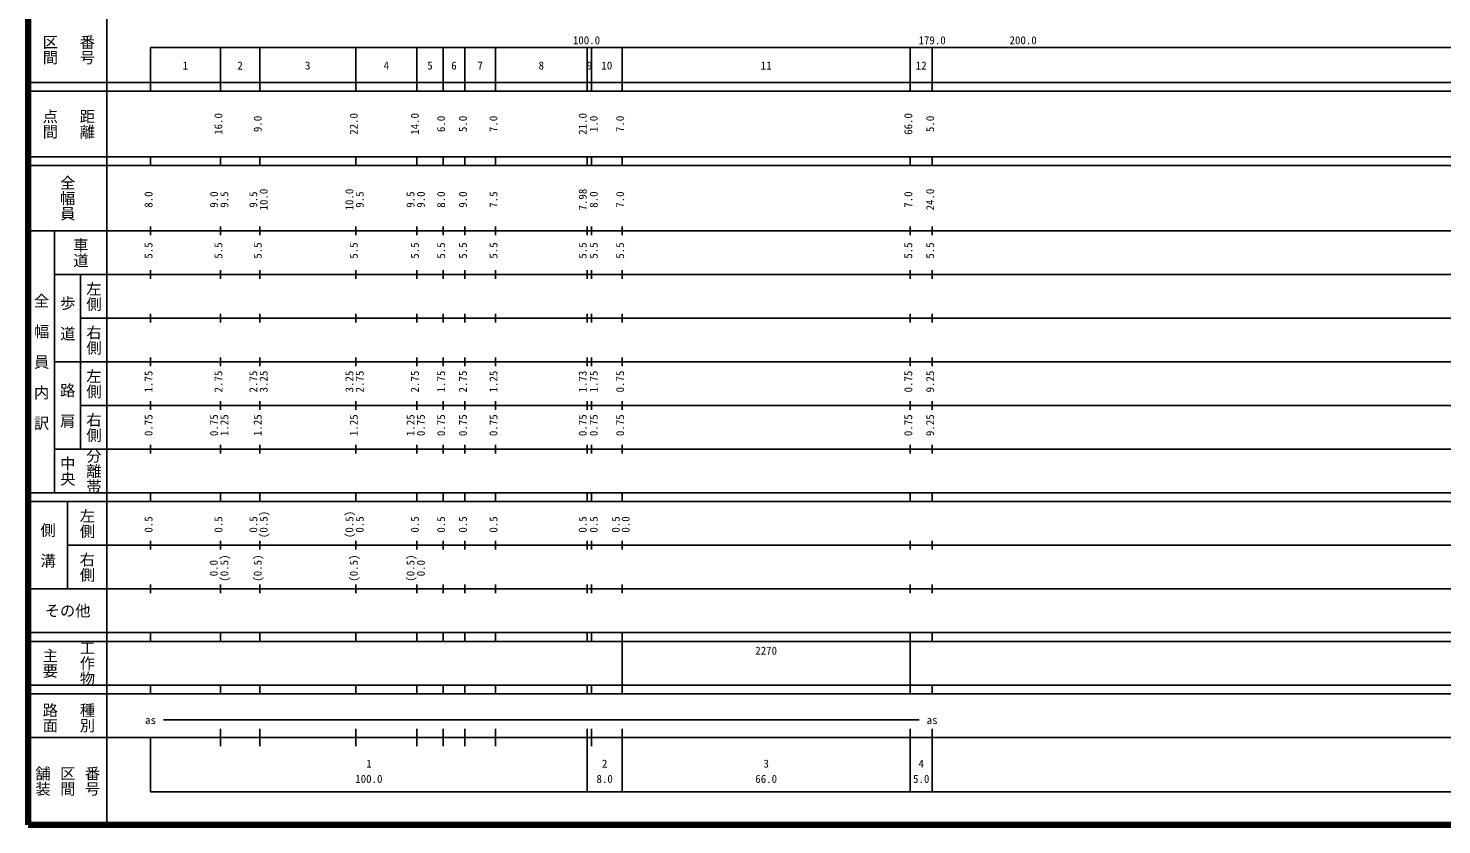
# Model space of a CAD drawing. Units: millimetres on the paper, enlarged 1000 times. Extents: x 40000 to 680000, y 20000 to 380000.
# Drawn here: x 40000 to 363711, y 20000 to 202409 of the extents above; entities that cross this region are included whole.
import ezdxf
from ezdxf.enums import TextEntityAlignment as Align

# ---------------------------------------------------------------- set-up
doc = ezdxf.new("R2010")
doc.units = ezdxf.units.MM
doc.header["$LTSCALE"] = 1000
doc.layers.add('M-TTL', color=2, linetype='Continuous', lineweight=140)
doc.layers.add('M-TTL-BAND', color=7, linetype='Continuous', lineweight=25)
doc.styles.add('@ＭＳ ゴシック', font='')
doc.styles.add('ＭＳ ゴシック', font='')
doc.styles.get('@ＭＳ ゴシック').set_extended_font_data('@MS Gothic')
doc.styles.get('ＭＳ ゴシック').set_extended_font_data('MS Gothic')

msp = doc.modelspace()

# ---------------------------------------------------------------- linework, layer by layer
at = {"layer": 'M-TTL'}
for p, q in [((40000, 380000), (40000, 20000)), ((40000, 20000), (680000, 20000))]:
    msp.add_line(p, q, dxfattribs=at)
at = {"layer": 'M-TTL-BAND'}
for p, q in [((58000, 370000), (58000, 20000)), ((68000, 198000), (579000, 198000)), ((68000, 198000), (68000, 188000)), ((84000, 188000), (84000, 198000)), ((93000, 188000), (93000, 198000)), ((115000, 188000), (115000, 198000)), ((129000, 188000), (129000, 198000)), ((135000, 188000), (135000, 198000)), ((140000, 188000), (140000, 198000)), ((147000, 188000), (147000, 198000)), ((168000, 188000), (168000, 198000)), ((169000, 188000), (169000, 198000)), ((176000, 188000), (176000, 198000)), ((242000, 188000), (242000, 198000)), ((247000, 188000), (247000, 198000)), ((40000, 190000), (579000, 190000)), ((40000, 188000), (579000, 188000)), ((40000, 173000), (579000, 173000)), ((68000, 171000), (68000, 173000)), ((84000, 171000), (84000, 173000)), ((93000, 171000), (93000, 173000)), ((115000, 171000), (115000, 173000)), ((129000, 171000), (129000, 173000)), ((135000, 171000), (135000, 173000)), ((140000, 171000), (140000, 173000)), ((147000, 171000), (147000, 173000)), ((168000, 171000), (168000, 173000)), ((169000, 171000), (169000, 173000)), ((176000, 171000), (176000, 173000)), ((242000, 171000), (242000, 173000)), ((247000, 171000), (247000, 173000)), ((40000, 171000), (579000, 171000)), ((40000, 156000), (579000, 156000)), ((46000, 96000), (46000, 156000)), ((68000, 155000), (68000, 157000)), ((84000, 155000), (84000, 157000)), ((93000, 155000), (93000, 157000)), ((115000, 155000), (115000, 157000)), ((129000, 155000), (129000, 157000)), ((135000, 155000), (135000, 157000)), ((140000, 155000), (140000, 157000)), ((147000, 155000), (147000, 157000)), ((168000, 155000), (168000, 157000)), ((169000, 155000), (169000, 157000)), ((176000, 155000), (176000, 157000)), ((242000, 155000), (242000, 157000)), ((247000, 155000), (247000, 157000)), ((46000, 146000), (579000, 146000)), ((52000, 146000), (52000, 106000)), ((68000, 145000), (68000, 147000)), ((84000, 145000), (84000, 147000)), ((93000, 145000), (93000, 147000)), ((115000, 145000), (115000, 147000)), ((129000, 145000), (129000, 147000)), ((135000, 145000), (135000, 147000)), ((140000, 145000), (140000, 147000)), ((147000, 145000), (147000, 147000)), ((168000, 145000), (168000, 147000)), ((169000, 145000), (169000, 147000)), ((176000, 145000), (176000, 147000)), ((242000, 145000), (242000, 147000)), ((247000, 145000), (247000, 147000)), ((52000, 136000), (579000, 136000)), ((68000, 135000), (68000, 137000)), ((84000, 135000), (84000, 137000)), ((93000, 135000), (93000, 137000)), ((115000, 135000), (115000, 137000)), ((129000, 135000), (129000, 137000)), ((135000, 135000), (135000, 137000)), ((140000, 135000), (140000, 137000)), ((147000, 135000), (147000, 137000)), ((168000, 135000), (168000, 137000)), ((169000, 135000), (169000, 137000)), ((176000, 135000), (176000, 137000)), ((242000, 135000), (242000, 137000)), ((247000, 135000), (247000, 137000)), ((68000, 125000), (68000, 127000)), ((84000, 125000), (84000, 127000)), ((93000, 125000), (93000, 127000)), ((115000, 125000), (115000, 127000)), ((129000, 125000), (129000, 127000)), ((135000, 125000), (135000, 127000)), ((140000, 125000), (140000, 127000)), ((147000, 125000), (147000, 127000)), ((168000, 125000), (168000, 127000)), ((169000, 125000), (169000, 127000)), ((176000, 125000), (176000, 127000)), ((242000, 125000), (242000, 127000)), ((247000, 125000), (247000, 127000)), ((46000, 126000), (579000, 126000)), ((68000, 115000), (68000, 117000)), ((84000, 115000), (84000, 117000)), ((93000, 115000), (93000, 117000)), ((115000, 115000), (115000, 117000)), ((129000, 115000), (129000, 117000)), ((135000, 115000), (135000, 117000)), ((140000, 115000), (140000, 117000)), ((147000, 115000), (147000, 117000)), ((168000, 115000), (168000, 117000)), ((169000, 115000), (169000, 117000)), ((176000, 115000), (176000, 117000)), ((242000, 115000), (242000, 117000)), ((247000, 115000), (247000, 117000)), ((52000, 116000), (579000, 116000)), ((68000, 105000), (68000, 107000)), ((84000, 105000), (84000, 107000)), ((93000, 105000), (93000, 107000)), ((115000, 105000), (115000, 107000)), ((129000, 105000), (129000, 107000)), ((135000, 105000), (135000, 107000)), ((140000, 105000), (140000, 107000)), ((147000, 105000), (147000, 107000)), ((168000, 105000), (168000, 107000)), ((169000, 105000), (169000, 107000)), ((176000, 105000), (176000, 107000)), ((242000, 105000), (242000, 107000)), ((247000, 105000), (247000, 107000)), ((46000, 106000), (579000, 106000)), ((40000, 96000), (579000, 96000)), ((40000, 94000), (579000, 94000)), ((49000, 94000), (49000, 74000)), ((68000, 94000), (68000, 96000)), ((84000, 94000), (84000, 96000)), ((93000, 94000), (93000, 96000)), ((115000, 94000), (115000, 96000)), ((129000, 94000), (129000, 96000)), ((135000, 94000), (135000, 96000)), ((140000, 94000), (140000, 96000)), ((147000, 94000), (147000, 96000)), ((168000, 94000), (168000, 96000)), ((169000, 94000), (169000, 96000)), ((176000, 94000), (176000, 96000)), ((242000, 94000), (242000, 96000)), ((247000, 94000), (247000, 96000)), ((68000, 83000), (68000, 85000)), ((84000, 83000), (84000, 85000)), ((93000, 83000), (93000, 85000)), ((115000, 83000), (115000, 85000)), ((129000, 83000), (129000, 85000)), ((135000, 83000), (135000, 85000)), ((140000, 83000), (140000, 85000)), ((147000, 83000), (147000, 85000)), ((168000, 83000), (168000, 85000)), ((169000, 83000), (169000, 85000)), ((176000, 83000), (176000, 85000)), ((242000, 83000), (242000, 85000)), ((247000, 83000), (247000, 85000)), ((49000, 84000), (579000, 84000)), ((68000, 73000), (68000, 75000)), ((84000, 73000), (84000, 75000)), ((93000, 73000), (93000, 75000)), ((115000, 73000), (115000, 75000)), ((129000, 73000), (129000, 75000)), ((135000, 73000), (135000, 75000)), ((140000, 73000), (140000, 75000)), ((147000, 73000), (147000, 75000)), ((168000, 73000), (168000, 75000)), ((169000, 73000), (169000, 75000)), ((176000, 73000), (176000, 75000)), ((242000, 73000), (242000, 75000)), ((247000, 73000), (247000, 75000)), ((40000, 74000), (579000, 74000)), ((40000, 64000), (579000, 64000)), ((40000, 62000), (579000, 62000)), ((68000, 62000), (68000, 64000)), ((84000, 62000), (84000, 64000)), ((93000, 62000), (93000, 64000)), ((115000, 62000), (115000, 64000)), ((129000, 62000), (129000, 64000)), ((135000, 62000), (135000, 64000)), ((140000, 62000), (140000, 64000)), ((147000, 62000), (147000, 64000)), ((168000, 62000), (168000, 64000)), ((169000, 62000), (169000, 64000)), ((176000, 62000), (176000, 64000)), ((176000, 52000), (176000, 62000)), ((242000, 62000), (242000, 64000)), ((242000, 52000), (242000, 62000)), ((247000, 62000), (247000, 64000)), ((40000, 52000), (579000, 52000)), ((68000, 50000), (68000, 52000)), ((84000, 50000), (84000, 52000)), ((93000, 50000), (93000, 52000)), ((115000, 50000), (115000, 52000)), ((129000, 50000), (129000, 52000)), ((135000, 50000), (135000, 52000)), ((140000, 50000), (140000, 52000)), ((147000, 50000), (147000, 52000)), ((168000, 50000), (168000, 52000)), ((169000, 50000), (169000, 52000)), ((176000, 50000), (176000, 52000)), ((242000, 50000), (242000, 52000)), ((247000, 50000), (247000, 52000)), ((40000, 50000), (579000, 50000)), ((71000, 44000), (244000, 44000)), ((40000, 40000), (579000, 40000)), ((68000, 40000), (68000, 27500)), ((84000, 38000), (84000, 42000)), ((93000, 38000), (93000, 42000)), ((115000, 38000), (115000, 42000)), ((129000, 38000), (129000, 42000)), ((135000, 38000), (135000, 42000)), ((140000, 38000), (140000, 42000)), ((147000, 38000), (147000, 42000)), ((168000, 27500), (168000, 42000)), ((169000, 38000), (169000, 42000)), ((176000, 27500), (176000, 42000)), ((242000, 27500), (242000, 42000)), ((247000, 27500), (247000, 42000)), ((68000, 27500), (579000, 27500))]:
    msp.add_line(p, q, dxfattribs=at)

# ---------------------------------------------------------------- texts
at = {"layer": 'M-TTL-BAND', "style": '@ＭＳ ゴシック'}
for s, p in [('番号', (53500, 197500)), ('区間', (45000, 197500)), ('点間', (45000, 180500)), ('距離', (53500, 180500)), ('全幅員', (49000, 163500)), ('車道', (52000, 151000)), ('左側', (55000, 141000)), ('全\u3000幅\u3000員\u3000内\u3000訳', (43000, 126000)), ('歩\u3000道', (49000, 136000)), ('右側', (55000, 131000)), ('左側', (55000, 121000)), ('路\u3000肩', (49000, 116000)), ('右側', (55000, 111000)), ('中央', (49000, 101000)), ('分離帯', (55000, 101000)), ('左側', (53500, 89000)), ('側\u3000溝', (44500, 84000)), ('右側', (53500, 79000)), ('工作物', (53500, 57000)), ('主要', (45000, 57000)), ('路面', (45000, 44500)), ('種別', (53500, 44500)), ('舗装', (43333, 30000)), ('区間', (49000, 30000)), ('番号', (54667, 30000))]:
    msp.add_text(s, height=2566, rotation=270, dxfattribs=at).set_placement(p, align=Align.MIDDLE_CENTER)
at = {"layer": 'M-TTL-BAND', "style": 'ＭＳ ゴシック'}
for s, p in [('100.0', (167844, 198195)), ('179.0', (247000, 198195)), ('200.0', (267844, 198195)), ('1', (76000, 192405)), ('2', (88500, 192405)), ('3', (104000, 192405)), ('4', (122000, 192405)), ('5', (132000, 192405)), ('6', (137500, 192405)), ('7', (143500, 192405)), ('8', (157500, 192405)), ('9', (168500, 192405)), ('10', (172500, 192405)), ('11', (209000, 192405)), ('12', (244500, 192405)), ('as', (68000, 42500)), ('as', (247000, 42500)), ('1', (118000, 32523)), ('2', (172000, 32523)), ('3', (209000, 32523)), ('4', (244500, 32523)), ('100.0', (118000, 29033)), ('8.0', (172000, 29033)), ('66.0', (209000, 29033)), ('5.0', (244500, 29033))]:
    msp.add_text(s, height=1833, dxfattribs=at).set_placement(p, align=Align.BOTTOM_CENTER)
for s, p in [('16.0', (85000, 180500)), ('9.0', (94000, 180500)), ('22.0', (116000, 180500)), ('14.0', (130000, 180500)), ('6.0', (136000, 180500)), ('5.0', (141000, 180500)), ('7.0', (148000, 180500)), ('21.0', (168433, 180500)), ('1.0', (170959, 180500)), ('7.0', (177000, 180500)), ('66.0', (243000, 180500)), ('5.0', (248000, 180500)), ('10.0', (95370, 163174)), ('10.0', (115000, 163174)), ('7.98', (168433, 163174)), ('24.0', (248000, 163174)), ('8.0', (69000, 163174)), ('9.0', (84000, 163174)), ('9.5', (86370, 163174)), ('9.5', (93000, 163174)), ('9.5', (117370, 163174)), ('9.5', (129000, 163174)), ('9.0', (131370, 163174)), ('8.0', (136000, 163174)), ('9.0', (141000, 163174)), ('7.5', (148000, 163174)), ('8.0', (170959, 163174)), ('7.0', (177000, 163174)), ('7.0', (243000, 163174)), ('5.5', (69000, 151500)), ('5.5', (85000, 151500)), ('5.5', (94000, 151500)), ('5.5', (116000, 151500)), ('5.5', (130000, 151500)), ('5.5', (136000, 151500)), ('5.5', (141000, 151500)), ('5.5', (148000, 151500)), ('5.5', (168433, 151500)), ('5.5', (170959, 151500)), ('5.5', (177000, 151500)), ('5.5', (243000, 151500)), ('5.5', (248000, 151500)), ('1.75', (69000, 121500)), ('2.75', (85000, 121500)), ('2.75', (93000, 121500)), ('3.25', (95370, 121500)), ('3.25', (115000, 121500)), ('2.75', (117370, 121500)), ('2.75', (130000, 121500)), ('1.75', (136000, 121500)), ('2.75', (141000, 121500)), ('1.25', (148000, 121500)), ('1.73', (168433, 121500)), ('1.75', (170959, 121500)), ('0.75', (177000, 121500)), ('0.75', (243000, 121500)), ('9.25', (248000, 121500)), ('0.75', (69000, 111500)), ('0.75', (84000, 111500)), ('1.25', (86370, 111500)), ('1.25', (94000, 111500)), ('1.25', (116000, 111500)), ('1.25', (129000, 111500)), ('0.75', (131370, 111500)), ('0.75', (136000, 111500)), ('0.75', (141000, 111500)), ('0.75', (148000, 111500)), ('0.75', (168433, 111500)), ('0.75', (170959, 111500)), ('0.75', (177000, 111500)), ('0.75', (243000, 111500)), ('9.25', (248000, 111500)), ('(0.5)', (95370, 88764)), ('(0.5)', (115000, 88764)), ('0.5', (69000, 88764)), ('0.5', (85000, 88764)), ('0.5', (93000, 88764)), ('0.5', (117370, 88764)), ('0.5', (130000, 88764)), ('0.5', (136000, 88764)), ('0.5', (141000, 88764)), ('0.5', (148000, 88764)), ('0.5', (168433, 88764)), ('0.5', (170959, 88764)), ('0.5', (176000, 88764)), ('0.0', (178264, 88764)), ('(0.5)', (86370, 78764)), ('(0.5)', (94000, 78764)), ('(0.5)', (116000, 78764)), ('(0.5)', (129000, 78764)), ('0.0', (83933, 78764)), ('0.0', (131364, 78764))]:
    msp.add_text(s, height=1833, rotation=90, dxfattribs=at).set_placement(p, align=Align.BOTTOM_CENTER)
msp.add_text('その他', height=2566, dxfattribs=at).set_placement((49000, 69000), align=Align.MIDDLE_CENTER)
msp.add_text('2270', height=1833, dxfattribs=at).set_placement((206500, 58405), align=Align.BOTTOM_LEFT)

doc.saveas('drawing.dxf')
